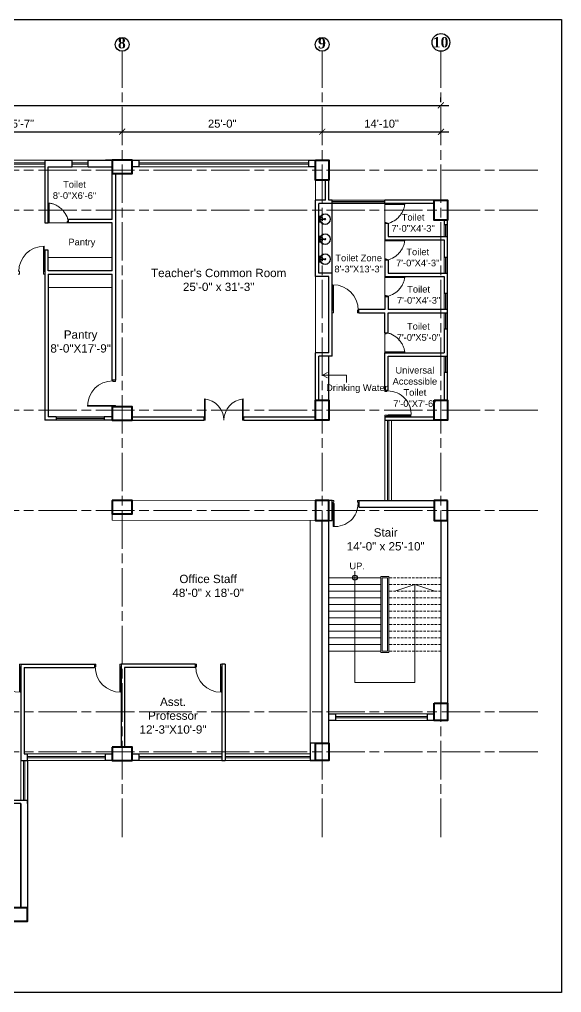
# Model space of a CAD drawing. Header units: inches. Extents: x -12 to 20935469, y -1604 to 24729220.
# Drawn here: x 20889350 to 20890162, y 24718738 to 24720196 of the extents above; entities that cross this region are included whole.
import ezdxf

# ---------------------------------------------------------------- set-up
doc = ezdxf.new("R2010")
doc.units = ezdxf.units.IN
doc.header["$LTSCALE"] = 0.03
doc.header["$MEASUREMENT"] = 0
doc.header["$PDMODE"] = 32
doc.header["$PDSIZE"] = 15
doc.linetypes.add('ACAD_ISO08W100', pattern=[36, 24, -3, 6, -3])
doc.linetypes.add('DASHED2', pattern=[0.375, 0.25, -0.125])
for name, color, linetype, lineweight in [('column', 1, 'Continuous', 40), ('Dim Line', 252, 'Continuous', 13), ('Door', 7, 'Continuous', 18), ('Gas', 21, 'Continuous', 5), ('Glass Line', 252, 'Continuous', 9), ('Grid Line', 252, 'Continuous', 18), ('Hatch', 253, 'Continuous', 15), ('Main Wall', 7, 'Continuous', 30), ('RAIL', 23, 'Continuous', 13), ('STAIR', 46, 'Continuous', 15), ('TOILET FIXTURE', 142, 'Continuous', 5), ('wind.', 150, 'Continuous', 20)]:
    doc.layers.add(name, color=color, linetype=linetype, lineweight=lineweight)
doc.layers.add('FUR', color=251, linetype='Continuous')
doc.layers.add('TEXT', color=7, linetype='Continuous')
doc.styles.add('2', font='swisscl.ttf')
doc.styles.add('RomanS', font='arial.ttf', dxfattribs={"height": 12})
doc.styles.get("Standard").update_dxf_attribs({"font": 'timesbd.ttf'})
doc.dimstyles.new('Aec_Arch_I', dxfattribs={"dimscale": 96, "dimtxt": 12, "dimasz": 0.09375, "dimexe": 0.125, "dimexo": 0.125, "dimgap": 0.0625, "dimtad": 1, "dimdec": 0, "dimzin": 3, "dimdsep": 46, "dimlunit": 4, "dimtxsty": 'RomanS', "dimblk1": 'ARCHTICK', "dimblk2": 'ARCHTICK', "dimsah": 1, "dimcen": 0.09375, "dimdle": 0.125, "dimadec": 0, "dimazin": 0, "dimtfac": 0.75, "dimtdec": 0, "dimtmove": 2, "dimatfit": 3, "dimldrblk": 'ARCHTICK', "dimfxl": 1, "dimfrac": 1, "dimtolj": 1, "dimtzin": 0, "dimarcsym": 0})

# ---------------------------------------------------------------- blocks, each defined once
blk = doc.blocks.new('_ArchTick')
at = {"color": 0, "linetype": 'ByBlock', "lineweight": 35, "const_width": 0.15}
blk.add_lwpolyline([(-0.5, -0.5), (0.5, 0.5)], dxfattribs=at)
blk = doc.blocks.new('*D23')
at = {"layer": 'Defpoints', "color": 0, "transparency": 16777216}
for p in [(20832166.8, 24724578.2), (20832473.8, 24724578.2), (20832473.8, 24724578.2)]:
    blk.add_point(p, dxfattribs=at)
at = {"layer": 'Dim Line', "color": 0, "lineweight": -2, "transparency": 16777216}
for p, q in [((20832154.8, 24724578.2), (20832485.8, 24724578.2)), ((20832166.8, 24724566.2), (20832166.8, 24724566.2)), ((20832473.8, 24724566.2), (20832473.8, 24724566.2))]:
    blk.add_line(p, q, dxfattribs=at)
at = {"layer": 'Dim Line', "color": 0, "lineweight": -2, "transparency": 16777216, "xscale": 9, "yscale": 9, "zscale": 9, "rotation": 180}
blk.add_blockref('_ArchTick', (20832166.8, 24724578.2), dxfattribs=at)
at = {"layer": 'Dim Line', "color": 0, "lineweight": -2, "transparency": 16777216, "xscale": 9, "yscale": 9, "zscale": 9}
blk.add_blockref('_ArchTick', (20832473.8, 24724578.2), dxfattribs=at)
at = {"layer": 'Dim Line', "color": 0, "transparency": 16777216, "insert": (20832320.3, 24724590.3), "char_height": 12, "attachment_point": 5, "style": 'RomanS'}
blk.add_mtext('\\A1;25\'-7"', dxfattribs=at)
blk = doc.blocks.new('*D10')
at = {"layer": 'Defpoints', "color": 0, "transparency": 16777216}
for p in [(20832473.8, 24724578.2), (20832773.8, 24724578.2), (20832773.8, 24724578.2)]:
    blk.add_point(p, dxfattribs=at)
at = {"layer": 'Dim Line', "color": 0, "lineweight": -2, "transparency": 16777216}
blk.add_line((20832461.8, 24724578.2), (20832785.8, 24724578.2), dxfattribs=at)
at = {"layer": 'Dim Line', "color": 0, "lineweight": -2, "transparency": 16777216, "xscale": 9, "yscale": 9, "zscale": 9, "rotation": 180}
blk.add_blockref('_ArchTick', (20832473.8, 24724578.2), dxfattribs=at)
at = {"layer": 'Dim Line', "color": 0, "lineweight": -2, "transparency": 16777216, "xscale": 9, "yscale": 9, "zscale": 9}
blk.add_blockref('_ArchTick', (20832773.8, 24724578.2), dxfattribs=at)
at = {"layer": 'Dim Line', "color": 0, "transparency": 16777216, "insert": (20832623.8, 24724590.3), "char_height": 12, "attachment_point": 5, "style": 'RomanS'}
blk.add_mtext('\\A1;25\'-0"', dxfattribs=at)
blk = doc.blocks.new('*D11')
at = {"layer": 'Defpoints', "color": 0, "transparency": 16777216}
for p in [(20832773.8, 24724578.2), (20832951.8, 24724578.2), (20832951.8, 24724578.2)]:
    blk.add_point(p, dxfattribs=at)
at = {"layer": 'Dim Line', "color": 0, "lineweight": -2, "transparency": 16777216}
for p, q in [((20832761.8, 24724578.2), (20832963.8, 24724578.2)), ((20832951.8, 24724566.2), (20832951.8, 24724566.2))]:
    blk.add_line(p, q, dxfattribs=at)
at = {"layer": 'Dim Line', "color": 0, "lineweight": -2, "transparency": 16777216, "xscale": 9, "yscale": 9, "zscale": 9, "rotation": 180}
blk.add_blockref('_ArchTick', (20832773.8, 24724578.2), dxfattribs=at)
at = {"layer": 'Dim Line', "color": 0, "lineweight": -2, "transparency": 16777216, "xscale": 9, "yscale": 9, "zscale": 9}
blk.add_blockref('_ArchTick', (20832951.8, 24724578.2), dxfattribs=at)
at = {"layer": 'Dim Line', "color": 0, "transparency": 16777216, "insert": (20832862.8, 24724590.3), "char_height": 12, "attachment_point": 5, "style": 'RomanS'}
blk.add_mtext('\\A1;14\'-10"', dxfattribs=at)
blk = doc.blocks.new('*D13')
at = {"layer": 'Defpoints', "color": 0, "transparency": 16777216}
for p in [(20830948.3, 24724610.7), (20832951.8, 24724617.8), (20832951.8, 24724610.7)]:
    blk.add_point(p, dxfattribs=at)
at = {"layer": 'Dim Line', "color": 0, "lineweight": -2, "transparency": 16777216}
for p, q in [((20830948.3, 24724622.7), (20830948.3, 24724629.8)), ((20832951.8, 24724622.7), (20832951.8, 24724629.8)), ((20830936.3, 24724617.8), (20832963.8, 24724617.8))]:
    blk.add_line(p, q, dxfattribs=at)
at = {"layer": 'Dim Line', "color": 0, "lineweight": -2, "transparency": 16777216, "xscale": 9, "yscale": 9, "zscale": 9, "rotation": 180}
blk.add_blockref('_ArchTick', (20830948.3, 24724617.8), dxfattribs=at)
at = {"layer": 'Dim Line', "color": 0, "lineweight": -2, "transparency": 16777216, "xscale": 9, "yscale": 9, "zscale": 9}
blk.add_blockref('_ArchTick', (20832951.8, 24724617.8), dxfattribs=at)
at = {"layer": 'Dim Line', "color": 0, "transparency": 16777216, "insert": (20831950, 24724629.9), "char_height": 12, "attachment_point": 5, "style": 'RomanS'}
blk.add_mtext('\\A1;166\'-11"', dxfattribs=at)
blk = doc.blocks.new('Door_45')
at = {"layer": 'Door'}
for p, q in [((1.5, 5), (1.5, 44)), ((1.5, 40), (2.2, 40)), ((2.2, 40), (2.2, 39.5)), ((2.2, 39.5), (2.7, 39.5)), ((2.7, 39.5), (2.7, 40)), ((2.7, 40), (3.5, 40)), ((3.5, 44), (3.5, 5)), ((1.5, 25.8), (2.2, 25.8)), ((2.2, 25.8), (2.2, 25.3)), ((2.2, 25.3), (2.7, 25.3)), ((2.7, 25.8), (3.5, 25.8)), ((2.7, 25.3), (2.7, 25.8)), ((0, 0), (0, 5)), ((0, 5), (1.5, 5)), ((1.5, 12.6), (2.2, 12.6)), ((3.5, 5), (1.5, 5)), ((1.5, 5), (1.5, 3)), ((1.5, 3), (2.5, 3)), ((2.2, 12.6), (2.2, 13.1)), ((2.2, 13.1), (2.7, 13.1)), ((2.5, 3), (2.5, 0)), ((2.7, 13.1), (2.7, 12.6)), ((2.7, 12.6), (3.5, 12.6)), ((42.5, 3), (42.5, 0)), ((43.5, 3), (42.5, 3)), ((45, 5), (43.5, 5)), ((43.5, 5), (43.5, 3)), ((45, 0), (45, 5)), ((2.5, 0), (0, 0)), ((42.5, 0), (45, 0))]:
    blk.add_line(p, q, dxfattribs=at)
blk.add_arc((4.7, 5.3), 38.8, 359.6233, 94.6685, dxfattribs=at)
blk = doc.blocks.new('sssss-flat-876')
at = {"layer": 'Door', "linetype": 'Continuous', "ltscale": 3}
blk.add_line((3666.5, 84027.2), (3666.5, 84055.7), dxfattribs=at)
at = {"layer": 'Door', "linetype": 'Continuous', "ltscale": 3, "extrusion": (-7.21527e-09, -3.35624e-18, 1), "elevation": 0}
for points in [[(3666.5, 84057.2), (3666.5, 84055.7), (3668.4, 84055.7), (3668.4, 84056.5), (3670.2, 84056.5), (3670.2, 84057.2)], [(3668.4, 84055.7), (3696.2, 84055.7), (3696.2, 84056.5), (3668.4, 84056.5)]]:
    blk.add_lwpolyline(points, close=True, dxfattribs=at)
at = {"layer": 'Door', "linetype": 'Continuous', "ltscale": 3, "flags": 128}
blk.add_lwpolyline([(3670.2, 84027.2, 0.04096), (3675.5, 84028.9, 0.082496), (3684.9, 84034.8, 0.052187), (3689.7, 84040, 0.043988), (3692.9, 84045, 0.036571), (3694.8, 84049.6, 0.034751), (3695.9, 84054.2, 0.011435), (3696.2, 84055.7)], format="xyb", dxfattribs=at)
at = {"layer": 'Door', "linetype": 'Continuous', "ltscale": 3}
blk.add_lwpolyline([(3666.5, 84027.2), (3666.5, 84028.7), (3668.4, 84028.7), (3668.4, 84027.9), (3670.2, 84027.9), (3670.2, 84027.2)], close=True, dxfattribs=at)
blk = doc.blocks.new('$D40')
at = {"layer": 'Door'}
for p, q in [((1, 4), (1, 42)), ((2, 0), (2, 42)), ((1, 5), (0, 5)), ((2, 0), (0, 0)), ((2, 4), (1, 4)), ((39, 4), (38, 4)), ((38, 4), (38, 0)), ((40, 0), (38, 0)), ((40, 5), (39, 5)), ((39, 5), (39, 4))]:
    blk.add_line(p, q, dxfattribs=at)
blk.add_arc((1, 4), 38, 0, 90, dxfattribs=at)
blk = doc.blocks.new('7-flat-72')
at = {"layer": 'Glass Line', "color": 8, "ltscale": 20}
for p, q in [((-64478.7, 376960.5), (-64480.3, 376960.5)), ((-64480.3, 376959.5), (-64480.3, 376960.5)), ((-64480.3, 376959.5), (-64480.3, 376960.5)), ((-64478.7, 376959.5), (-64480.3, 376959.5)), ((-64480.3, 376959.1), (-64480.3, 376959.4)), ((-64478.7, 376959.4), (-64480.3, 376959.4)), ((-64478.7, 376959.1), (-64480.3, 376959.1)), ((-64480.2, 376959.4), (-64480.2, 376959.5)), ((-64480.1, 376959.5), (-64480.1, 376960.5)), ((-64479.9, 376959.5), (-64479.9, 376960.5)), ((-64479.5, 376959.5), (-64479.5, 376960.5)), ((-64479.1, 376959.5), (-64479.1, 376960.5)), ((-64478.9, 376959.5), (-64478.9, 376960.5)), ((-64478.9, 376959.4), (-64478.9, 376959.5)), ((-64478.8, 376959.5), (-64478.8, 376960.5)), ((-64478.7, 376959.5), (-64478.7, 376960.5)), ((-64478.7, 376959.1), (-64478.7, 376959.4)), ((-64475.1, 376959.4), (-64476.9, 376959.4)), ((-64476.9, 376959.1), (-64476.9, 376959.4)), ((-64475.1, 376959.1), (-64476.9, 376959.1)), ((-64476.6, 376959.4), (-64476.6, 376966.6)), ((-64475.5, 376966.6), (-64476.6, 376966.6)), ((-64475.5, 376959.4), (-64475.5, 376966.6)), ((-64475.1, 376959.1), (-64475.1, 376959.4)), ((-64473.3, 376960.5), (-64471.7, 376960.5)), ((-64473.3, 376959.5), (-64473.3, 376960.5)), ((-64473.3, 376959.5), (-64473.3, 376960.5)), ((-64473.3, 376959.5), (-64471.7, 376959.5)), ((-64473.3, 376959.1), (-64473.3, 376959.4)), ((-64473.3, 376959.4), (-64471.7, 376959.4)), ((-64473.3, 376959.1), (-64471.7, 376959.1)), ((-64473.1, 376959.5), (-64473.1, 376960.5)), ((-64473.1, 376959.4), (-64473.1, 376959.5)), ((-64472.9, 376959.5), (-64472.9, 376960.5)), ((-64472.5, 376959.5), (-64472.5, 376960.5)), ((-64472.1, 376959.5), (-64472.1, 376960.5)), ((-64471.9, 376959.5), (-64471.9, 376960.5)), ((-64471.9, 376959.4), (-64471.9, 376959.5)), ((-64471.8, 376959.5), (-64471.8, 376960.5)), ((-64471.7, 376959.5), (-64471.7, 376960.5)), ((-64471.7, 376959.1), (-64471.7, 376959.4))]:
    blk.add_line(p, q, dxfattribs=at)
blk.add_circle((-64476, 376968.4, 0), 1.08, dxfattribs=at)
for radius, start, end in [(8.1, 273.8334, 266.1883), (7.55, 274.115, 265.9068)]:
    blk.add_arc((-64476, 376968.4, 0), radius, start, end, dxfattribs=at)
blk = doc.blocks.new('SFSFSFS-flat-72')
at = {"layer": 'TOILET FIXTURE', "ltscale": 0.2}
blk.add_lwpolyline([(-3918.5, -3608.1), (-3918.5, -3602.7), (-3923.9, -3602.7), (-3923.9, -3608.1)], close=True, dxfattribs=at)
at = {"layer": 'TOILET FIXTURE', "ltscale": 20}
blk.add_blockref('7-flat-72', (60554.8, -380567.2), dxfattribs=at)
blk = doc.blocks.new('A$C36295410')
at = {"layer": 'Door'}
for p, q in [((1, 4), (1, 32)), ((2, 0), (2, 32)), ((58, 0), (58, 32)), ((59, 4), (59, 32)), ((1, 5), (0, 5)), ((2, 4), (1, 4)), ((58, 4), (59, 4)), ((59, 5), (60, 5)), ((2, 0), (0, 0)), ((58, 0), (60, 0))]:
    blk.add_line(p, q, dxfattribs=at)
for centre, start, end in [((-2.5, -0.3), 0.5906, 83.7783), ((62.5, -0.3), 96.2217, 179.4094)]:
    blk.add_arc(centre, 32.5, start, end, dxfattribs=at)
blk = doc.blocks.new('fff')
at = {"layer": 'Grid Line', "color": 252, "linetype": 'ACAD_ISO08W100', "lineweight": 9, "ltscale": 80, "true_color": 0x939598}
for p, q in [((20832473.8, 24723521.1), (20832473.8, 24724698.8)), ((20832773.8, 24723521.1), (20832773.8, 24724698.8)), ((20832951.8, 24723521.1), (20832951.8, 24724698.8)), ((20833096.9, 24724520.6), (20830726.1, 24724520.6)), ((20833096.9, 24724460.6), (20830726.1, 24724460.6)), ((20833096.9, 24724160.7), (20830726.1, 24724160.7)), ((20833096.9, 24724010.7), (20830726.1, 24724010.7)), ((20833096.9, 24723708.7), (20830726.1, 24723708.7)), ((20833096.9, 24723648.8), (20830726.1, 24723648.8))]:
    blk.add_line(p, q, dxfattribs=at)
at = {"layer": 'Dim Line'}
for base, p1, p2, picture, middle in [((20832951.7523, 24724617.8128), (20830948.3088, 24724610.7482), (20832951.7523, 24724610.7482), '*D13', (20831950.0306, 24724629.9397)), ((20832473.8, 24724578.2), (20832166.8, 24724578.2), (20832473.8, 24724578.2), '*D23', (20832320.3, 24724590.3)), ((20832773.8, 24724578.2), (20832473.8, 24724578.2), (20832773.8, 24724578.2), '*D10', (20832623.8, 24724590.3)), ((20832951.8, 24724578.2), (20832773.8, 24724578.2), (20832951.8, 24724578.2), '*D11', (20832862.8, 24724590.3))]:
    dim = blk.add_linear_dim(base=base, p1=p1, p2=p2, dimstyle='Aec_Arch_I', dxfattribs=at)
    dim.commit()
    dim.dimension.update_dxf_attribs({"geometry": picture, "text_midpoint": middle})

msp = doc.modelspace()

# ---------------------------------------------------------------- linework, layer by layer
for p, q in [((20889818.6, 24719816.2), (20889818.6, 24719920.5)), ((20889991.5, 24719925.5), (20889991.5, 24719925.5)), ((20889813.6, 24719625.6), (20889813.6, 24719691.6)), ((20889902.6, 24719600.8), (20889897.6, 24719600.8))]:
    msp.add_line(p, q)
msp.add_lwpolyline([(20889361.6, 24719085.4), (20889361.6, 24718845), (20888676.1, 24718845), (20888676.1, 24719085.4)])
msp.add_circle((20889852.6, 24719359.6), 3.61)
at = {"layer": 'column', "lineweight": 40, "ltscale": 20}
for points in [[(20889488.6, 24719985.5), (20889488.6, 24719965.5), (20889518.6, 24719965.5), (20889518.6, 24719985.5)], [(20889793.6, 24719985.5), (20889813.6, 24719985.5), (20889813.6, 24719955.5), (20889793.6, 24719955.5)], [(20889971.5, 24719925.5), (20889991.5, 24719925.5), (20889991.5, 24719895.5), (20889971.5, 24719895.5)], [(20889793.6, 24719625.6), (20889813.6, 24719625.6), (20889813.6, 24719595.6), (20889793.6, 24719595.6)], [(20889971.5, 24719625.6), (20889991.5, 24719625.6), (20889991.5, 24719595.6), (20889971.5, 24719595.6)], [(20889488.6, 24719615.6), (20889488.6, 24719595.6), (20889518.6, 24719595.6), (20889518.6, 24719615.6)], [(20889488.6, 24719475.4), (20889488.6, 24719455.4), (20889518.6, 24719455.4), (20889518.6, 24719475.4)], [(20889813.6, 24719475.4), (20889793.6, 24719475.4), (20889793.6, 24719445.4), (20889813.6, 24719445.4)], [(20889991.6, 24719475.4), (20889971.6, 24719475.4), (20889971.6, 24719445.4), (20889991.6, 24719445.4)], [(20889971.6, 24719171.4), (20889991.6, 24719171.4), (20889991.6, 24719145.4), (20889971.6, 24719145.4)], [(20889488.6, 24719105.4), (20889488.6, 24719085.4), (20889518.6, 24719085.4), (20889518.6, 24719105.4)], [(20889793.6, 24719111.4), (20889813.6, 24719111.4), (20889813.6, 24719085.4), (20889793.6, 24719085.4)], [(20889331.6, 24718865), (20889331.6, 24718845), (20889361.6, 24718845), (20889361.6, 24718865)]]:
    msp.add_lwpolyline(points, close=True, dxfattribs=at)
at = {"layer": 'Defpoints'}
msp.add_lwpolyline([(20887723.6, 24720196.3), (20890162.4, 24720196.3), (20890162.4, 24718737.8), (20887723.6, 24718737.8)], close=True, dxfattribs=at)
at = {"layer": 'Gas', "color": 0, "lineweight": 5}
for points in [[(20889891.6, 24719361.6), (20889903.6, 24719361.6), (20889903.6, 24719247.6), (20889891.6, 24719247.6)], [(20889893.6, 24719359.6), (20889901.6, 24719359.6), (20889901.6, 24719249.6), (20889893.6, 24719249.6)]]:
    msp.add_lwpolyline(points, close=True, dxfattribs=at)
at = {"layer": 'Hatch'}
msp.add_line((20889793.6, 24719925.5), (20889793.6, 24719955.4), dxfattribs=at)
at = {"layer": 'Hatch', "lineweight": 5}
for p, q in [((20889488.6, 24719839.5), (20889392.6, 24719839.5)), ((20889793.6, 24719696.6), (20889793.6, 24719811.2)), ((20889392.6, 24719794.5), (20889488.6, 24719794.5)), ((20889785.6, 24719111.4), (20889785.6, 24719445.4))]:
    msp.add_line(p, q, dxfattribs=at)
msp.add_lwpolyline([(20889488.6, 24719475.6), (20889793.6, 24719475.4), (20889793.6, 24719445.4), (20889488.6, 24719445.6)], close=True, dxfattribs=at)
at = {"layer": 'Main Wall', "lineweight": 30}
for p, q in [((20889387.6, 24719985.5), (20889387.6, 24719891.5)), ((20889392.6, 24719891.5), (20889392.6, 24719975.5)), ((20889392.6, 24719975.5), (20889428.6, 24719975.5)), ((20889428.6, 24719975.5), (20889428.6, 24719985.5)), ((20889452.6, 24719975.5), (20889452.6, 24719985.5)), ((20889452.6, 24719975.5), (20889488.6, 24719975.5)), ((20889488.6, 24719985.5), (20889478.6, 24719985.5)), ((20889478.6, 24719975.5), (20889488.6, 24719975.5)), ((20889783.6, 24719985.5), (20889793.6, 24719985.5)), ((20889783.6, 24719975.5), (20889783.6, 24719985.5)), ((20889793.6, 24719975.5), (20889783.6, 24719975.5)), ((20889488.6, 24719896.5), (20889488.6, 24719965.5)), ((20889493.6, 24719965.5), (20889493.6, 24719655.6)), ((20889808.6, 24719925.5), (20889808.6, 24719955.5)), ((20889813.6, 24719925.5), (20889813.6, 24719955.5)), ((20889793.6, 24719811.2), (20889793.6, 24719925.5)), ((20889808.6, 24719925.5), (20889793.6, 24719925.5)), ((20889798.6, 24719816.2), (20889798.6, 24719920.5)), ((20889818.6, 24719920.5), (20889798.6, 24719920.5)), ((20889818.6, 24719925.5), (20889813.6, 24719925.5)), ((20889818.6, 24719920.5), (20889818.6, 24719925.5)), ((20889971.5, 24719925.5), (20889897.6, 24719925.5)), ((20889897.6, 24719920.5), (20889897.6, 24719925.5)), ((20889971.5, 24719920.5), (20889897.6, 24719920.5)), ((20889387.6, 24719891.5), (20889392.6, 24719891.5)), ((20889422.6, 24719896.5), (20889422.6, 24719891.5)), ((20889488.6, 24719896.5), (20889422.6, 24719896.5)), ((20889488.6, 24719891.5), (20889422.6, 24719891.5)), ((20889488.6, 24719819.5), (20889488.6, 24719891.5)), ((20889902.6, 24719890.5), (20889897.6, 24719890.5)), ((20889902.6, 24719890.5), (20889902.6, 24719870.8)), ((20889991.5, 24719888.8), (20889991.5, 24719895.5)), ((20889902.6, 24719870.8), (20889991.5, 24719870.8)), ((20889991.5, 24719840.2), (20889991.5, 24719870.8)), ((20889897.6, 24719865.8), (20889986.5, 24719865.8)), ((20889392.6, 24719850.5), (20889387.6, 24719850.5)), ((20889387.6, 24719850.5), (20889387.6, 24719595.6)), ((20889392.6, 24719819.5), (20889392.6, 24719850.5)), ((20889897.6, 24719835.8), (20889902.6, 24719835.8)), ((20889902.6, 24719835.8), (20889902.6, 24719816.2)), ((20889488.6, 24719819.5), (20889392.6, 24719819.5)), ((20889392.6, 24719814.5), (20889488.6, 24719814.5)), ((20889392.6, 24719814.5), (20889392.6, 24719600.6)), ((20889488.6, 24719655.6), (20889488.6, 24719814.5)), ((20889818.6, 24719816.2), (20889798.6, 24719816.2)), ((20889818.6, 24719761.6), (20889818.6, 24719816.2)), ((20889902.6, 24719816.2), (20889991.5, 24719816.2)), ((20889991.5, 24719785.6), (20889991.5, 24719816.2)), ((20889813.6, 24719811.2), (20889793.6, 24719811.2)), ((20889813.6, 24719696.6), (20889813.6, 24719811.2)), ((20889897.6, 24719811.2), (20889986.5, 24719811.2)), ((20889986.5, 24719811.2), (20889986.5, 24719785.6)), ((20889991.5, 24719785.6), (20889986.5, 24719785.6)), ((20889897.6, 24719781.2), (20889902.6, 24719781.2)), ((20889818.6, 24719691.6), (20889818.6, 24719761.6)), ((20889858.6, 24719756.6), (20889858.6, 24719761.6)), ((20889858.6, 24719756.6), (20889897.6, 24719756.6)), ((20889897.6, 24719726.6), (20889897.6, 24719756.6)), ((20889991.5, 24719761.6), (20889902.6, 24719761.6)), ((20889902.6, 24719756.6), (20889991.5, 24719756.6)), ((20889902.6, 24719726.6), (20889902.6, 24719756.6)), ((20889991.5, 24719756.6), (20889991.5, 24719761.6)), ((20889897.6, 24719726.6), (20889902.6, 24719726.6)), ((20889986.5, 24719732.6), (20889991.5, 24719732.6)), ((20889986.5, 24719732.6), (20889986.5, 24719696.6)), ((20889991.5, 24719691.6), (20889991.5, 24719732.6)), ((20889793.6, 24719625.6), (20889793.6, 24719696.6)), ((20889813.6, 24719696.6), (20889793.6, 24719696.6)), ((20889897.6, 24719640.8), (20889897.6, 24719696.6)), ((20889897.6, 24719696.6), (20889986.5, 24719696.6)), ((20889798.6, 24719625.6), (20889798.6, 24719691.6)), ((20889818.6, 24719691.6), (20889798.6, 24719691.6)), ((20889902.6, 24719640.8), (20889902.6, 24719691.6)), ((20889902.6, 24719691.6), (20889991.5, 24719691.6)), ((20889986.5, 24719667.6), (20889986.5, 24719625.6)), ((20889986.5, 24719667.6), (20889991.5, 24719667.6)), ((20889991.5, 24719625.6), (20889991.5, 24719667.6)), ((20889493.6, 24719655.6), (20889488.6, 24719655.6)), ((20889897.6, 24719640.8), (20889902.6, 24719640.8)), ((20889404.6, 24719595.6), (20889387.6, 24719595.6)), ((20889404.6, 24719600.6), (20889392.6, 24719600.6)), ((20889404.6, 24719600.6), (20889404.6, 24719595.6)), ((20889488.6, 24719600.6), (20889476.6, 24719600.6)), ((20889476.6, 24719600.6), (20889476.6, 24719595.6)), ((20889488.6, 24719595.6), (20889476.6, 24719595.6)), ((20889518.6, 24719600.6), (20889626.1, 24719600.6)), ((20889518.6, 24719595.6), (20889626.1, 24719595.6)), ((20889626.1, 24719600.6), (20889626.1, 24719595.6)), ((20889686.1, 24719600.6), (20889793.6, 24719600.6)), ((20889686.1, 24719595.6), (20889686.1, 24719600.6)), ((20889686.1, 24719595.6), (20889793.6, 24719595.6)), ((20889897.6, 24719600.8), (20889971.5, 24719600.8)), ((20889897.6, 24719600.8), (20889897.6, 24719595.7)), ((20889897.6, 24719595.7), (20889971.5, 24719595.7)), ((20889818.6, 24719475.4), (20889813.6, 24719475.4)), ((20889818.6, 24719445.4), (20889818.6, 24719475.4)), ((20889858.6, 24719475.4), (20889971.6, 24719475.4)), ((20889858.6, 24719475.4), (20889858.6, 24719465.4)), ((20889858.6, 24719465.4), (20889971.6, 24719465.4)), ((20889803.6, 24719111.4), (20889803.6, 24719445.4)), ((20889813.6, 24719111.4), (20889813.6, 24719445.4)), ((20889813.6, 24719445.4), (20889818.6, 24719445.4)), ((20889981.6, 24719445.4), (20889981.6, 24719171.4)), ((20889991.6, 24719445.4), (20889991.6, 24719171.4)), ((20889351.6, 24719230), (20889351.6, 24719085.4)), ((20889351.6, 24719230), (20889462.2, 24719230)), ((20889462.2, 24719230), (20889462.2, 24719225)), ((20889612.9, 24719230), (20889502.2, 24719230)), ((20889502.2, 24719230), (20889502.2, 24719105.4)), ((20889612.9, 24719230), (20889612.9, 24719225)), ((20889657.9, 24719230), (20889652.9, 24719230)), ((20889652.9, 24719230), (20889652.9, 24719085.4)), ((20889657.9, 24719230), (20889657.9, 24719085.4)), ((20889356.6, 24719225), (20889356.6, 24719095.4)), ((20889356.6, 24719225), (20889462.2, 24719225)), ((20889612.9, 24719225), (20889507.2, 24719225)), ((20889507.2, 24719225), (20889507.2, 24719105.4)), ((20889823.6, 24719155.6), (20889823.6, 24719145.6)), ((20889351.6, 24719085.4), (20889361.6, 24719085.4)), ((20889356.6, 24719095.4), (20889361.6, 24719095.4)), ((20889361.6, 24719085.4), (20889361.6, 24719095.4)), ((20889652.9, 24719085.4), (20889657.9, 24719085.4)), ((20889793.6, 24719085.4), (20889785.6, 24719085.4)), ((20889227.4, 24719026), (20889361.6, 24719026.1)), ((20889361.6, 24719021.1), (20889361.6, 24719026.1)), ((20889351.6, 24719021.1), (20889222.4, 24719021)), ((20889351.6, 24719021.1), (20889351.6, 24718865)), ((20889351.6, 24718865), (20889351.6, 24719021.1)), ((20889361.6, 24719021.1), (20889361.6, 24718865))]:
    msp.add_line(p, q, dxfattribs=at)
for points in [[(20889387.6, 24719985.5), (20889428.6, 24719985.5)], [(20889452.6, 24719985.5), (20889488.6, 24719985.5)], [(20889518.6, 24719985.5), (20889528.6, 24719985.5), (20889528.6, 24719975.5), (20889518.6, 24719975.5)], [(20889897.6, 24719890.5), (20889897.6, 24719865.8)], [(20889986.5, 24719895.5), (20889986.5, 24719888.8)], [(20889986.5, 24719888.8), (20889991.5, 24719888.8)], [(20889986.5, 24719865.8), (20889986.5, 24719840.2)], [(20889897.6, 24719835.8), (20889897.6, 24719811.2)], [(20889986.5, 24719840.2), (20889991.5, 24719840.2)], [(20889897.6, 24719781.2), (20889897.6, 24719761.6)], [(20889902.6, 24719781.2), (20889902.6, 24719761.6)], [(20889897.6, 24719761.6), (20889858.6, 24719761.6)], [(20889823.6, 24719145.6), (20889813.6, 24719145.6), (20889813.6, 24719155.6), (20889823.6, 24719155.6)], [(20889971.5, 24719145.6), (20889961.5, 24719145.6), (20889961.5, 24719155.6), (20889971.5, 24719155.6)], [(20889488.6, 24719085.6), (20889478.6, 24719085.6), (20889478.6, 24719095.6), (20889488.6, 24719095.6)], [(20889518.6, 24719095.6), (20889528.6, 24719095.6), (20889528.6, 24719085.6), (20889518.6, 24719085.6)]]:
    msp.add_lwpolyline(points, dxfattribs=at)
msp.add_lwpolyline([(20889793.6, 24719111.4), (20889785.6, 24719111.4), (20889785.6, 24719085.4), (20889793.6, 24719085.4)], close=True, dxfattribs=at)
at = {"layer": 'RAIL', "lineweight": 9}
for p, q in [((20889852.6, 24719369.3), (20889852.6, 24719202.6)), ((20889912.6, 24719339.6), (20889942.6, 24719349.6)), ((20889942.6, 24719202.6), (20889942.6, 24719349.6)), ((20889942.6, 24719349.6), (20889972.6, 24719339.6)), ((20889813.6, 24719339.6), (20889891.6, 24719339.6)), ((20889852.6, 24719202.6), (20889942.6, 24719202.6))]:
    msp.add_line(p, q, dxfattribs=at)
at = {"layer": 'STAIR', "color": 253, "lineweight": 5}
for p, q in [((20889804, 24719663.3), (20889811.3, 24719667.3)), ((20889804, 24719663.3), (20889840.2, 24719663.3)), ((20889804, 24719663.3), (20889811.3, 24719659.3)), ((20889840.2, 24719663.3), (20889840.2, 24719652.1))]:
    msp.add_line(p, q, dxfattribs=at)
at = {"layer": 'STAIR', "color": 32, "lineweight": 5}
for p, q in [((20889891.6, 24719359.6), (20889813.6, 24719359.6)), ((20889891.6, 24719349.6), (20889813.6, 24719349.6)), ((20889873.6, 24719339.6), (20889813.6, 24719339.6)), ((20889891.6, 24719329.6), (20889813.6, 24719329.6)), ((20889891.6, 24719319.6), (20889813.6, 24719319.6)), ((20889891.6, 24719309.6), (20889813.6, 24719309.6)), ((20889891.6, 24719299.6), (20889813.6, 24719299.6)), ((20889891.6, 24719289.6), (20889813.6, 24719289.6)), ((20889891.6, 24719279.6), (20889813.6, 24719279.6)), ((20889891.6, 24719269.6), (20889813.6, 24719269.6)), ((20889891.6, 24719259.6), (20889813.6, 24719259.6)), ((20889891.6, 24719249.6), (20889813.6, 24719249.6))]:
    msp.add_line(p, q, dxfattribs=at)
at = {"layer": 'STAIR', "color": 32, "linetype": 'DASHED2', "lineweight": 5, "ltscale": 500}
for p, q in [((20889981.5, 24719359.6), (20889903.6, 24719359.6)), ((20889981.5, 24719349.6), (20889903.6, 24719349.6)), ((20889981.5, 24719339.6), (20889903.6, 24719339.6)), ((20889981.5, 24719329.6), (20889903.6, 24719329.6)), ((20889981.5, 24719319.6), (20889903.6, 24719319.6)), ((20889981.5, 24719309.6), (20889903.6, 24719309.6)), ((20889981.5, 24719299.6), (20889903.6, 24719299.6)), ((20889981.5, 24719289.6), (20889903.6, 24719289.6)), ((20889981.5, 24719279.6), (20889903.6, 24719279.6)), ((20889981.5, 24719269.6), (20889903.6, 24719269.6)), ((20889981.5, 24719259.6), (20889903.6, 24719259.6)), ((20889981.5, 24719249.6), (20889903.6, 24719249.6))]:
    msp.add_line(p, q, dxfattribs=at)
at = {"layer": 'TEXT'}
for centre, radius in [((20889503.6, 24720159), 10.4), ((20889803.6, 24720159), 10.4), ((20889981.6, 24720161.9), 13.3)]:
    msp.add_circle(centre, radius, dxfattribs=at)
at = {"layer": 'wind.', "lineweight": 5}
for p, q in [((20889387.6, 24719985.5), (20889203.6, 24719985.5)), ((20889387.6, 24719975.5), (20889203.6, 24719975.5)), ((20889428.6, 24719985.5), (20889452.6, 24719985.5)), ((20889428.6, 24719981.5), (20889452.6, 24719981.5)), ((20889428.6, 24719979.5), (20889452.6, 24719979.5)), ((20889428.6, 24719975.5), (20889452.6, 24719975.5)), ((20889528.6, 24719985.5), (20889783.6, 24719985.5)), ((20889528.6, 24719975.5), (20889783.6, 24719975.5)), ((20889986.5, 24719816.2), (20889986.5, 24719840.2)), ((20889988.5, 24719816.2), (20889988.5, 24719840.2)), ((20889989.5, 24719816.2), (20889989.5, 24719840.2)), ((20889991.5, 24719816.2), (20889991.5, 24719840.2)), ((20889986.5, 24719761.6), (20889986.5, 24719785.6)), ((20889988.5, 24719761.6), (20889988.5, 24719785.6)), ((20889989.5, 24719761.6), (20889989.5, 24719785.6)), ((20889991.5, 24719761.6), (20889991.5, 24719785.6)), ((20889986.5, 24719732.6), (20889986.5, 24719756.6)), ((20889988.5, 24719732.6), (20889988.5, 24719756.6)), ((20889989.5, 24719732.6), (20889989.5, 24719756.6)), ((20889991.5, 24719732.6), (20889991.5, 24719756.6)), ((20889986.5, 24719667.6), (20889986.5, 24719691.6)), ((20889988.5, 24719667.6), (20889988.5, 24719691.6)), ((20889989.5, 24719667.6), (20889989.5, 24719691.6)), ((20889991.5, 24719667.6), (20889991.5, 24719691.6)), ((20889897.6, 24719475.6), (20889897.6, 24719595.7)), ((20889901.6, 24719475.6), (20889901.6, 24719595.7)), ((20889903.6, 24719475.6), (20889903.6, 24719595.7)), ((20889907.6, 24719475.6), (20889907.6, 24719595.7)), ((20889813.6, 24719151.6), (20889813.6, 24719151.6)), ((20889813.6, 24719149.6), (20889813.6, 24719149.6)), ((20889961.5, 24719155.6), (20889823.6, 24719155.6)), ((20889961.5, 24719151.6), (20889823.6, 24719151.6)), ((20889961.5, 24719149.6), (20889823.6, 24719149.6)), ((20889961.5, 24719145.6), (20889823.6, 24719145.6)), ((20889351.6, 24719085.4), (20889351.6, 24719026.1)), ((20889351.6, 24719085.4), (20889351.6, 24719026.1)), ((20889355.6, 24719085.4), (20889355.6, 24719026.1)), ((20889357.6, 24719085.4), (20889357.6, 24719026.1)), ((20889361.6, 24719095.4), (20889478.6, 24719095.4)), ((20889361.6, 24719091.6), (20889478.6, 24719091.6)), ((20889361.6, 24719089.6), (20889478.6, 24719089.6)), ((20889361.6, 24719085.4), (20889361.6, 24719026.1)), ((20889361.6, 24719085.4), (20889478.6, 24719085.4)), ((20889528.6, 24719095.6), (20889652.9, 24719095.6)), ((20889528.6, 24719091.6), (20889652.9, 24719091.6)), ((20889528.6, 24719091.6), (20889652.9, 24719091.6)), ((20889528.6, 24719089.6), (20889652.9, 24719089.6)), ((20889528.6, 24719089.6), (20889652.9, 24719089.6)), ((20889528.6, 24719085.6), (20889785.6, 24719085.6)), ((20889657.9, 24719095.6), (20889785.6, 24719095.6)), ((20889657.9, 24719091.6), (20889785.6, 24719091.6)), ((20889657.9, 24719091.6), (20889785.6, 24719091.6)), ((20889657.9, 24719089.6), (20889785.6, 24719089.6)), ((20889657.9, 24719089.6), (20889785.6, 24719089.6))]:
    msp.add_line(p, q, dxfattribs=at)
at = {"layer": 'wind.'}
for p, q in [((20889203.6, 24719981.5), (20889387.6, 24719981.5)), ((20889203.6, 24719979.5), (20889387.6, 24719979.5)), ((20889528.6, 24719981.5), (20889783.6, 24719981.5)), ((20889528.6, 24719979.5), (20889783.6, 24719979.5)), ((20889897.6, 24719925.5), (20889818.6, 24719925.5)), ((20889897.6, 24719923.5), (20889818.6, 24719923.5)), ((20889897.6, 24719922.5), (20889818.6, 24719922.5)), ((20889897.6, 24719920.5), (20889818.6, 24719920.5)), ((20889986.5, 24719870.8), (20889986.5, 24719888.8)), ((20889988.5, 24719870.8), (20889988.5, 24719888.8)), ((20889989.5, 24719870.8), (20889989.5, 24719888.8)), ((20889991.5, 24719870.8), (20889991.5, 24719888.8)), ((20889404.6, 24719600.6), (20889476.6, 24719600.6)), ((20889404.6, 24719598.6), (20889476.6, 24719598.6)), ((20889404.6, 24719597.6), (20889476.6, 24719597.6)), ((20889404.6, 24719595.6), (20889476.6, 24719595.6))]:
    msp.add_line(p, q, dxfattribs=at)

# ---------------------------------------------------------------- block references
at = {"layer": 'Door', "ltscale": 20}
for p in [(20886231.1, 24635863.2), (20886231.1, 24635808.6), (20886231.1, 24635754)]:
    msp.add_blockref('sssss-flat-876', p, dxfattribs=at)
at = {"layer": 'Door'}
msp.add_blockref('$D40', (20889818.6, 24719756.6), dxfattribs=at)
at = {"layer": 'Door', "ltscale": 20, "xscale": -1, "rotation": 180}
msp.add_blockref('sssss-flat-876', (20886231.1, 24803753.8), dxfattribs=at)
at = {"layer": 'Door'}
for p, rotation in [((20889493.6, 24719615.6), 89.99999999999997), ((20889351.6, 24719230), 180), ((20889502.2, 24719230), 180), ((20889652.9, 24719230), 180)]:
    msp.add_blockref('$D40', p, dxfattribs=dict(at, rotation=rotation))
at = {"layer": 'Door', "color": 250, "ltscale": 20, "xscale": -0.8888888888759539, "yscale": 0.8888888888759539, "zscale": 0.8888888888759539}
for p, rotation in [((20889897.6, 24719600.8), 270), ((20889818.6, 24719475.4), 180)]:
    msp.add_blockref('Door_45', p, dxfattribs=dict(at, rotation=rotation))
at = {"layer": 'FUR', "xscale": -1}
msp.add_blockref('A$C36295410', (20889686.1, 24719595.6), dxfattribs=at)
at = {"layer": 'Main Wall'}
msp.add_blockref('fff', (57029.8, -4550.2), dxfattribs=at)
at = {"layer": 'Main Wall', "rotation": 90.00000000000001}
msp.add_blockref('sssss-flat-876', (20973449.8, 24716225), dxfattribs=at)
at = {"layer": 'Main Wall', "xscale": -1}
msp.add_blockref('$D40', (20889387.6, 24719814.5), dxfattribs=at)
at = {"layer": 'TOILET FIXTURE', "ltscale": 20, "xscale": -1, "rotation": 270}
for p in [(20893406.7, 24723818.2), (20893406.7, 24723788.2), (20893406.7, 24723758.2)]:
    msp.add_blockref('SFSFSFS-flat-72', p, dxfattribs=at)

# ---------------------------------------------------------------- texts
at = {"layer": 'TEXT', "char_height": 15.44, "width": 227.458, "attachment_point": 8, "rotation": 0}
for s, insert in [('\\A1;8', (20889503.1, 24720152.8)), ('\\A1;9', (20889803.1, 24720152.7)), ('\\A1;10', (20889981.1, 24720154.3))]:
    msp.add_mtext(s, dxfattribs=dict(at, insert=insert))
at = {"layer": 'TEXT', "color": 30, "lineweight": 5, "ltscale": 20, "attachment_point": 2, "style": '2'}
for s, width, gutter_width, insert, char_height in [('{\\fArial|b0|i0|c0|p34;\\C0;Toilet \\P8\'-0"X6\'-6"}', 104.76, 0.5, (20889432.1, 24719954.1), 10), ('{\\fArial|b0|i0|c0|p34;\\C0;Toilet \\P7\'-0"X4\'-3"}', 104.76, 0.5, (20889939.9, 24719904.9), 10), ('{\\fArial|b0|i0|c0|p34;\\C0;Pantry}', 63.513, 0.5, (20889443.2, 24719867.7), 10), ('{\\fArial|b0|i0|c0|p34;\\C0;Toilet Zone\\P8\'-3"X13\'-3"}', 104.76, 0.5, (20889858.2, 24719843.9), 10), ('{\\fArial|b0|i0|c0|p34;\\C0;Toilet \\P7\'-0"X4\'-3"}', 104.76, 0.5, (20889946.8, 24719853), 10), ('\\pxqc;{\\fArial|b0|i0|c0|p34;\\C0;Teacher\'s Common Room\\P25\'-0" x 31\'-3"}', 213.725, 0.5, (20889648.3, 24719822.6), 12.476), ('{\\fArial|b0|i0|c0|p34;\\C0;Toilet \\P7\'-0"X4\'-3"}', 104.76, 0.5, (20889948.1, 24719797), 10), ('{\\fArial|b0|i0|c0|p34;\\C0;Toilet \\P7\'-0"X5\'-0"}', 104.76, 0.5, (20889947.8, 24719741.4), 10), ('{\\fArial|b0|i0|c0|p34;\\C0;Pantry\\P8\'-0"X17\'-9"}', 63.513, 0.5, (20889441.3, 24719730.3), 12.476), ('{\\fArial|b0|i0|c0|p34;\\C0;Universal Accessible Toilet\\P7\'-0"X7\'-6"}', 88.036, 0.35, (20889942.5, 24719675.6), 10), ('\\pxsm1;{\\fArial|b0|i0|c0|p34;\\C0;Drinking Water }', 88.563, 0.282, (20889855.6, 24719649.4), 10), ('\\pxsm1;{\\fArial|b0|i0|c0|p34;\\C0;Stair\\P14\'-0" x 25\'-10"  }', 194.969, 0.282, (20889898.7, 24719433.7), 12.476), ('{\\fArial|b0|i0|c0|p34;\\C0;UP.}', 104.76, 0.5, (20889856, 24719382.3), 10), ('\\pxqc;{\\fArial|b0|i0|c0|p34;\\C0;Office Staff\\P48\'-0" x 18\'-0" }', 140.654, 0.5, (20889632.5, 24719364), 12.476), ('\\pxqc;{\\fArial|b0|i0|c0|p34;\\C0;Asst.\\PProfessor\\P\\pq*;12\'-3"X10\'-9"\\P\\pqc;\\P }', 165.486, 0.5, (20889579.8, 24719179.9), 12.476)]:
    msp.add_mtext_dynamic_manual_height_columns(s, width=width, gutter_width=gutter_width, heights=[0], dxfattribs=dict(at, insert=insert, char_height=char_height))

doc.saveas('drawing.dxf')
